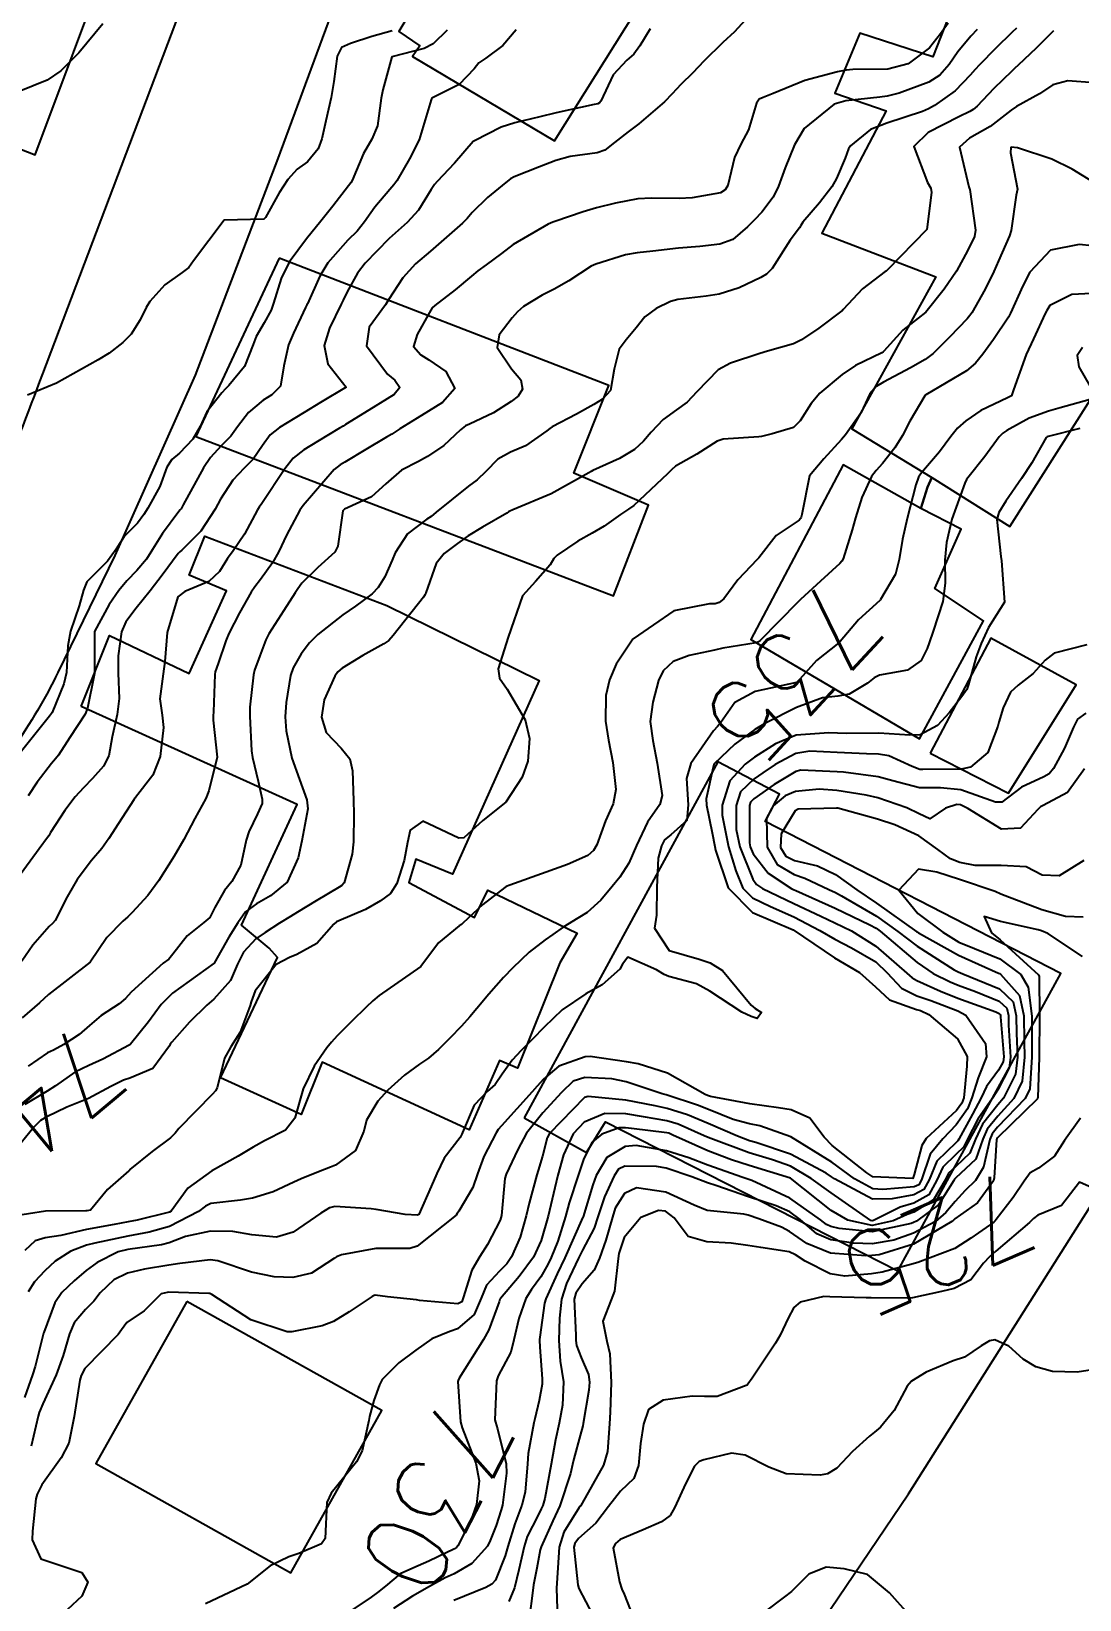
# Model space of a CAD drawing. Header units: metres. Extents: x 318500 to 325275, y 7408834 to 7428799.
# Drawn here: x 321284.8 to 321335.5, y 7415693.8 to 7415769.7 of the extents above; entities that cross this region are included whole.
import ezdxf
from ezdxf.enums import TextEntityAlignment as Align

# ---------------------------------------------------------------- set-up
doc = ezdxf.new("R2010")
doc.units = ezdxf.units.M
doc.header["$MEASUREMENT"] = 0
for name, color, linetype in [('Cotas', 45, 'Continuous'), ('Curvas de Nivel 1m', 11, 'Continuous'), ('Curvas de Nivel 5m', 15, 'Continuous'), ('Edificações', 30, 'Continuous'), ('Vias Primárias', 230, 'Continuous')]:
    doc.layers.add(name, color=color, linetype=linetype)
doc.styles.add('Style-STANDARD', font='STANDARD.shx')

msp = doc.modelspace()

# ---------------------------------------------------------------- linework, layer by layer
at = {"layer": 'Curvas de Nivel 1m', "flags": 128}
for points, elevation in [([(321314.714, 7415769.831), (321314.22, 7415769.018), (321313.926, 7415768.612), (321313.591, 7415768.326), (321312.922, 7415767.61), (321312.328, 7415766.339), (321312.262, 7415766.257), (321312.179, 7415766.214), (321312.011, 7415766.175), (321310.174, 7415765.778), (321309.372, 7415765.582), (321308.169, 7415765.289), (321307.502, 7415765.071), (321306.21, 7415764.42), (321306.178, 7415764.401), (321306.159, 7415764.381), (321305.241, 7415763.336), (321304.404, 7415762.446), (321304.274, 7415762.302), (321304.124, 7415762.06), (321303.507, 7415761.061), (321302.956, 7415760.467), (321302.092, 7415759.681), (321301.493, 7415759.079), (321300.932, 7415758.491), (321300.564, 7415758.003), (321300.059, 7415757.109), (321299.858, 7415756.697), (321299.769, 7415756.504), (321299.204, 7415755.341), (321298.95, 7415754.516), (321299.115, 7415753.617), (321300, 7415752.5), (321298.758, 7415751.749), (321297.981, 7415751.274), (321297.517, 7415750.996), (321296.785, 7415750.548), (321296.333, 7415750.186), (321295.957, 7415749.666), (321295.502, 7415749.009), (321295.065, 7415748.569), (321294.517, 7415747.992), (321293.925, 7415747.076), (321293.668, 7415746.584), (321292.979, 7415745.519), (321292.064, 7415744.607), (321291.968, 7415744.529), (321291.888, 7415744.446), (321291.101, 7415743.392), (321290.518, 7415742.63), (321289.852, 7415741.802), (321289.349, 7415741.141), (321289.133, 7415740.647), (321288.982, 7415739.489), (321288.984, 7415738.648), (321289.022, 7415737.417), (321288.921, 7415736.649), (321288.679, 7415735.561), (321288.519, 7415734.652), (321288.264, 7415734.143), (321287.743, 7415733.551), (321287.304, 7415733.099), (321286.903, 7415732.672), (321286.39, 7415732.01), (321285.704, 7415730.935), (321285.618, 7415730.775), (321285.565, 7415730.692), (321285.148, 7415730.152), (321284.103, 7415728.714)], 744), ([(321304.897, 7415769.773), (321304.22, 7415769.116), (321303.787, 7415768.886), (321302.21, 7415768.48), (321301.785, 7415766.885), (321301.708, 7415766.485), (321301.516, 7415765.137), (321301.253, 7415764.489), (321300.848, 7415763.795), (321300.295, 7415762.498), (321300.239, 7415762.388), (321300.126, 7415762.237), (321299.364, 7415761.258), (321298.778, 7415760.52), (321298.091, 7415759.668), (321297.253, 7415758.542), (321296.862, 7415757.755), (321296.494, 7415756.553), (321296.375, 7415756.226), (321296.036, 7415755.608), (321295.646, 7415754.943), (321295.516, 7415754.565), (321295.086, 7415753.492), (321294.339, 7415752.577), (321294.169, 7415752.407), (321293.995, 7415752.226), (321293.265, 7415751.306), (321292.944, 7415750.595), (321292.586, 7415749.975), (321291.95, 7415749.294), (321291.571, 7415748.99), (321291.331, 7415748.619), (321290.987, 7415747.681), (321290.416, 7415746.633), (321290.226, 7415746.325), (321289.909, 7415745.912), (321289.273, 7415745.273), (321288.874, 7415744.65), (321288.46, 7415744.076), (321287.872, 7415743.474), (321287.461, 7415743.072), (321287.3, 7415742.668), (321287.095, 7415741.913), (321286.664, 7415740.678), (321286.54, 7415739.968), (321286.475, 7415738.68), (321286.354, 7415738.129), (321285.781, 7415736.753), (321285.748, 7415736.69), (321285.648, 7415736.561), (321284.177, 7415734.714)], 746), ([(321288.231, 7415770.075), (321287.067, 7415768.677), (321286.197, 7415767.812), (321285.535, 7415767.354), (321284.181, 7415766.806)], 748), ([(321334.235, 7415769.74), (321333.385, 7415768.901), (321332.526, 7415768.075), (321332.358, 7415767.928), (321332.206, 7415767.794), (321331.338, 7415766.944), (321330.529, 7415766.097), (321330.342, 7415765.935), (321330.177, 7415765.84), (321329.645, 7415765.578), (321328.167, 7415764.824), (321327.469, 7415764.14), (321328.134, 7415762.399), (321328.286, 7415762.128), (321328.333, 7415761.921), (321328.1, 7415760.13), (321326.186, 7415758.158), (321326.125, 7415758.113), (321326.079, 7415758.084), (321324.984, 7415757.254), (321324.051, 7415756.247), (321324.022, 7415756.209), (321323.988, 7415756.181), (321322.881, 7415755.354), (321322.029, 7415754.78), (321321.643, 7415754.598), (321320.398, 7415754.234), (321320.019, 7415754.116), (321318.607, 7415753.661), (321318.011, 7415753.325), (321316.974, 7415752.275), (321316.506, 7415751.769), (321315.987, 7415751.391), (321315.347, 7415750.932), (321314.761, 7415750.308), (321314.396, 7415749.881), (321313.957, 7415749.476), (321313.233, 7415749.045), (321311.942, 7415748.458), (321311.863, 7415748.419), (321311.746, 7415748.343), (321309.93, 7415747.329), (321308.073, 7415746.549), (321307.921, 7415746.484), (321307.867, 7415746.454), (321307.78, 7415746.401), (321306.6, 7415745.723), (321305.903, 7415745.302), (321305.394, 7415744.931), (321304.743, 7415744.437), (321304.359, 7415743.966), (321303.861, 7415742.544), (321303.844, 7415742.467), (321303.831, 7415742.45), (321303.742, 7415742.335), (321302.281, 7415740.473), (321302.077, 7415740.236), (321301.834, 7415740.073), (321300.808, 7415739.508), (321299.816, 7415738.895), (321299.602, 7415738.714), (321299.453, 7415738.505), (321298.948, 7415737.358), (321298.822, 7415736.514), (321299.04, 7415735.778), (321299.765, 7415735.013), (321300.178, 7415734.496), (321300.318, 7415733.928), (321300.357, 7415732.494), (321300.372, 7415731.841), (321300.369, 7415730.493), (321300.3, 7415729.888), (321299.906, 7415728.498), (321299.801, 7415728.376), (321299.677, 7415728.3), (321298.559, 7415727.624), (321297.658, 7415727.079), (321297.312, 7415726.878), (321296.784, 7415726.543), (321296.092, 7415726.104), (321295.638, 7415725.793), (321295.045, 7415725.15), (321294.758, 7415724.569), (321294.407, 7415723.777), (321293.603, 7415722.876), (321293.264, 7415722.585), (321292.434, 7415721.75), (321291.573, 7415720.791), (321291.495, 7415720.688), (321291.454, 7415720.612), (321290.66, 7415719.517), (321289.546, 7415719.055), (321289.228, 7415718.952), (321288.63, 7415718.644), (321287.534, 7415718.064), (321286.498, 7415717.644), (321285.525, 7415717.173), (321285.221, 7415716.995), (321284.908, 7415716.696), (321284.291, 7415715.919)], 739), ([(321319.31, 7415770.249), (321318.801, 7415769.684), (321318.224, 7415769.174), (321317.317, 7415768.273), (321316.783, 7415767.7), (321316.193, 7415767.138), (321315.785, 7415766.697), (321315.411, 7415766.302), (321314.169, 7415765.243), (321313.646, 7415764.844), (321312.985, 7415764.332), (321312.522, 7415763.969), (321312.153, 7415763.842), (321310.851, 7415763.658), (321310.146, 7415763.468), (321309.36, 7415763.164), (321308.134, 7415762.677), (321307.958, 7415762.577), (321307.73, 7415762.404), (321306.853, 7415761.679), (321306.108, 7415760.947), (321305.866, 7415760.661), (321305.64, 7415760.427), (321304.086, 7415759.08), (321303.358, 7415758.461), (321302.747, 7415757.793), (321302.054, 7415756.722), (321301.966, 7415756.566), (321301.908, 7415756.481), (321301.121, 7415755.402), (321300.998, 7415754.49), (321302.006, 7415753.12), (321302.365, 7415752.836), (321302.612, 7415752.471), (321302.331, 7415752.138), (321301.992, 7415751.929), (321301.098, 7415751.374), (321299.973, 7415750.68), (321299.86, 7415750.613), (321299.683, 7415750.504), (321298.619, 7415749.861), (321297.954, 7415749.457), (321297.437, 7415749.049), (321297.039, 7415748.544), (321295.923, 7415746.855), (321295.796, 7415746.687), (321295.719, 7415746.562), (321295.097, 7415745.373), (321294.542, 7415744.573), (321294.265, 7415744.196), (321293.875, 7415743.567), (321293.366, 7415743.089), (321292.198, 7415742.605), (321291.857, 7415742.352), (321291.343, 7415740.617), (321291.23, 7415739.207), (321291.162, 7415738.62), (321291, 7415737.413), (321291.111, 7415736.62), (321291.169, 7415736.014), (321291.016, 7415734.621), (321290.654, 7415733.718), (321289.813, 7415732.639), (321289.773, 7415732.595), (321289.728, 7415732.521), (321288.992, 7415731.366), (321288.525, 7415730.652), (321288.185, 7415730.165), (321287.689, 7415729.585), (321287, 7415728.67), (321286.513, 7415727.832), (321285.927, 7415726.686), (321285.807, 7415726.528), (321285.645, 7415726.384), (321284.851, 7415725.482), (321284.32, 7415724.71)], 743), ([(321329.133, 7415770.117), (321328.755, 7415769.599), (321328.222, 7415768.917), (321327.195, 7415768.145), (321326.206, 7415767.878), (321324.52, 7415767.862), (321324.205, 7415767.843), (321323.778, 7415767.76), (321322.197, 7415767.339), (321320.666, 7415766.711), (321320.184, 7415766.521), (321319.995, 7415766.43), (321319.866, 7415766.243), (321319.472, 7415764.942), (321319.103, 7415764.251), (321318.791, 7415763.613), (321318.467, 7415762.257), (321318.341, 7415762.043), (321318.125, 7415761.902), (321316.745, 7415761.657), (321316.12, 7415761.626), (321314.781, 7415761.649), (321314.119, 7415761.607), (321313.043, 7415761.404), (321312.113, 7415761.177), (321311.474, 7415760.985), (321310.102, 7415760.515), (321309.999, 7415760.474), (321309.774, 7415760.375), (321308.09, 7415759.395), (321307.526, 7415758.966), (321306.788, 7415758.413), (321306.376, 7415758.117), (321306.072, 7415757.87), (321305.284, 7415757.21), (321304.29, 7415756.446), (321304.168, 7415756.329), (321304.045, 7415756.115), (321303.447, 7415755.04), (321303.259, 7415754.461), (321303.616, 7415754.056), (321304.014, 7415753.809), (321304.829, 7415753.259), (321305.27, 7415752.431), (321304.675, 7415751.754), (321303.983, 7415751.33), (321303.439, 7415750.997), (321302.612, 7415750.47), (321302.222, 7415750.22), (321301.964, 7415750.071), (321300.961, 7415749.484), (321299.945, 7415748.865), (321299.721, 7415748.726), (321299.435, 7415748.508), (321297.922, 7415746.771), (321297.759, 7415746.532), (321297.119, 7415745.324), (321296.751, 7415744.547), (321296.445, 7415743.988), (321295.869, 7415743.19), (321295.596, 7415742.831), (321295.417, 7415742.564), (321294.845, 7415741.575), (321294.334, 7415740.575), (321294.194, 7415740.217), (321293.818, 7415739.114), (321293.675, 7415738.719), (321293.654, 7415738.582), (321293.593, 7415736.773), (321293.579, 7415736.583), (321293.577, 7415736.382), (321293.76, 7415734.58), (321293.368, 7415732.953), (321293.219, 7415732.588), (321292.693, 7415731.618), (321292.156, 7415730.603), (321291.692, 7415729.788), (321290.948, 7415728.621), (321290.41, 7415727.888), (321289.657, 7415727.074), (321289.437, 7415726.859), (321289.201, 7415726.644), (321288.431, 7415725.859), (321287.62, 7415724.66), (321285.604, 7415723.092), (321285.174, 7415722.696), (321284.327, 7415721.97)], 742), ([(321302.229, 7415769.741), (321301.255, 7415769.459), (321300.219, 7415769.128), (321299.79, 7415768.933), (321299.572, 7415768.51), (321299.41, 7415767.293), (321299.284, 7415766.513), (321299.031, 7415765.38), (321298.833, 7415764.52), (321298.653, 7415764.022), (321298.143, 7415763.402), (321297.631, 7415763.044), (321297.193, 7415762.544), (321296.766, 7415761.905), (321296.102, 7415760.713), (321296.032, 7415760.63), (321294.1, 7415760.58), (321292.626, 7415758.602), (321292.391, 7415758.29), (321292.072, 7415758.051), (321291.237, 7415757.447), (321290.511, 7415756.633), (321290.333, 7415756.348), (321290.037, 7415755.749), (321289.608, 7415755.062), (321289.197, 7415754.648), (321288.535, 7415754.134), (321288.012, 7415753.815), (321286, 7415752.69), (321284.597, 7415752.105)], 747), ([(321330.53, 7415769.803), (321330.231, 7415769.485), (321329.603, 7415768.725), (321329.179, 7415768.115), (321328.729, 7415767.595), (321328.197, 7415767.259), (321326.76, 7415766.723), (321326.186, 7415766.574), (321325.82, 7415766.529), (321324.183, 7415766.353), (321323.618, 7415766.188), (321322.168, 7415765.016), (321321.692, 7415764.217), (321321.25, 7415763.117), (321320.923, 7415762.228), (321320.66, 7415761.694), (321320.111, 7415760.966), (321319.758, 7415760.59), (321319.429, 7415760.247), (321318.707, 7415759.641), (321318.091, 7415759.409), (321317.119, 7415759.304), (321316.089, 7415759.22), (321314.85, 7415759.071), (321314.087, 7415758.991), (321313.521, 7415758.891), (321312.081, 7415758.448), (321311.865, 7415758.343), (321310.787, 7415757.642), (321310.063, 7415757.24), (321309.495, 7415756.942), (321308.594, 7415756.392), (321308.295, 7415756.147), (321308.042, 7415755.851), (321307.416, 7415755.02), (321307.306, 7415754.407), (321308.01, 7415753.386), (321308.462, 7415752.85), (321308.54, 7415752.392), (321308.325, 7415752.065), (321307.991, 7415751.794), (321307.141, 7415751.25), (321305.974, 7415750.709), (321305.782, 7415750.614), (321305.542, 7415750.426), (321304.729, 7415749.668), (321303.95, 7415749.132), (321303.505, 7415748.899), (321302.679, 7415748.469), (321301.933, 7415747.817), (321301.231, 7415747.183), (321299.921, 7415746.588), (321299.85, 7415746.501), (321299.598, 7415744.801), (321299.452, 7415744.507), (321298.639, 7415743.758), (321297.867, 7415743.001), (321297.67, 7415742.726), (321297.548, 7415742.535), (321297, 7415741.691), (321296.267, 7415740.554), (321296.123, 7415740.269), (321295.824, 7415739.497), (321295.578, 7415738.798), (321295.52, 7415738.563), (321295.348, 7415737.003), (321295.341, 7415736.564), (321295.431, 7415734.896), (321295.476, 7415734.563), (321295.743, 7415733.416), (321295.949, 7415732.557), (321295.936, 7415732.348), (321295.719, 7415731.834), (321295.306, 7415730.964), (321295.166, 7415730.565), (321294.906, 7415729.35), (321294.473, 7415728.572), (321294.124, 7415728.125), (321293.661, 7415727.3), (321293.406, 7415726.831), (321293.115, 7415726.588), (321292.31, 7415725.93), (321291.627, 7415725.05), (321291.422, 7415724.814), (321291.157, 7415724.617), (321289.606, 7415723.216), (321289.337, 7415722.908), (321289.019, 7415722.646), (321288.158, 7415722.088), (321287.584, 7415721.603), (321287.083, 7415721.162), (321286.356, 7415720.678), (321285.844, 7415720.408), (321285.564, 7415720.268), (321284.625, 7415719.628)], 741), ([(321336.198, 7415767.221), (321334.918, 7415767.32), (321334.196, 7415767.131), (321333.558, 7415766.691), (321332.445, 7415766.076), (321332.178, 7415765.9), (321331.158, 7415765.102), (321330.165, 7415764.553), (321329.682, 7415764.107), (321330.131, 7415762.191), (321330.165, 7415762.1), (321330.175, 7415762.054), (321330.451, 7415760.096), (321330.401, 7415759.793), (321330.09, 7415759.126), (321329.535, 7415758.108), (321328.942, 7415757.242), (321328.05, 7415756.13), (321326.936, 7415755.247), (321326.021, 7415754.241), (321325.983, 7415754.198), (321325.917, 7415754.161), (321324.651, 7415753.536), (321324.009, 7415753.1), (321322.925, 7415752.196), (321322.499, 7415751.695), (321321.98, 7415750.856), (321321.645, 7415750.544), (321320.621, 7415750.23), (321320.098, 7415750.108), (321319.968, 7415750.088), (321318.248, 7415749.975), (321317.964, 7415749.879), (321316.979, 7415749.251), (321315.946, 7415748.662), (321315.742, 7415748.494), (321315.549, 7415748.296), (321313.924, 7415746.765), (321313.664, 7415746.582), (321313.272, 7415746.326), (321312.485, 7415745.761), (321311.906, 7415745.428), (321311.212, 7415745.039), (321310.223, 7415744.365), (321310.059, 7415744.196), (321309.883, 7415743.897), (321309.168, 7415743.083), (321308.535, 7415742.39), (321307.84, 7415740.4), (321307.359, 7415738.862), (321307.43, 7415738.404), (321307.802, 7415737.877), (321308.67, 7415736.387), (321308.879, 7415735.492), (321308.798, 7415734.384), (321308.515, 7415733.622), (321307.73, 7415732.4), (321306.616, 7415731.512), (321305.704, 7415730.688), (321305.457, 7415730.67), (321303.716, 7415731.494), (321303.11, 7415731.058), (321302.975, 7415730.461), (321302.818, 7415729.59), (321302.461, 7415728.468), (321302.155, 7415727.991), (321301.667, 7415727.623), (321300.941, 7415727.207), (321299.652, 7415726.664), (321299.542, 7415726.611), (321299.415, 7415726.504), (321298.581, 7415725.57), (321297.628, 7415725.037), (321297.273, 7415724.888), (321296.627, 7415724.545), (321295.607, 7415723.28), (321295.417, 7415722.747), (321295.361, 7415722.562), (321294.874, 7415721.274), (321294.421, 7415720.571), (321294.118, 7415720.018), (321293.761, 7415718.578), (321293.687, 7415718.43), (321293.537, 7415718.267), (321291.917, 7415716.604), (321291.734, 7415716.389), (321291.513, 7415716.158), (321290.621, 7415715.501), (321289.544, 7415714.629), (321289.52, 7415714.599), (321289.489, 7415714.567), (321288.46, 7415713.66), (321287.631, 7415712.657), (321287.46, 7415712.622), (321287.419, 7415712.62), (321285.459, 7415712.607), (321283.815, 7415712.348)], 738), ([(321336.136, 7415762.431), (321335.129, 7415763.052), (321334.152, 7415763.526), (321332.481, 7415764.075), (321332.186, 7415764.105), (321332.16, 7415764.097), (321332.156, 7415763.834), (321332.481, 7415762.075), (321332.421, 7415761.781), (321332.174, 7415760.079), (321332.097, 7415759.811), (321331.566, 7415758.605), (321331.342, 7415758.087), (321330.926, 7415757.232), (321330.275, 7415756.098), (321330.185, 7415755.962), (321330.046, 7415755.805), (321329.217, 7415754.928), (321328.405, 7415754.124), (321328.017, 7415753.837), (321327.303, 7415753.431), (321326.006, 7415752.734), (321325.65, 7415752.518), (321325.345, 7415752.167), (321324.915, 7415751.241), (321324.159, 7415750.178), (321324.068, 7415750.08), (321323.967, 7415749.959), (321323.121, 7415749.024), (321322.423, 7415748.203), (321322.046, 7415746.333), (321322.025, 7415746.208), (321321.993, 7415746.135), (321321.918, 7415746.063), (321320.812, 7415745.32), (321319.967, 7415744.239), (321319.933, 7415744.195), (321319.889, 7415744.151), (321318.951, 7415743.172), (321318.284, 7415742.256), (321318.052, 7415742.064), (321317.857, 7415742.006), (321317.591, 7415741.998), (321315.854, 7415741.665), (321313.899, 7415740.319), (321313.871, 7415740.288), (321313.839, 7415740.244), (321313.068, 7415739.081), (321312.745, 7415738.331), (321312.567, 7415737.563), (321312.555, 7415736.332), (321312.7, 7415735.402), (321312.909, 7415734.329), (321313.047, 7415733.021), (321312.92, 7415732.328), (321312.551, 7415731.498), (321312.133, 7415730.336), (321311.972, 7415730.062), (321311.695, 7415729.823), (321310.718, 7415729.382), (321309.686, 7415729.015), (321307.925, 7415728.396), (321307.753, 7415728.325), (321307.678, 7415728.28), (321306.622, 7415727.454), (321305.652, 7415726.545), (321305.584, 7415726.488), (321305.479, 7415726.423), (321304.482, 7415725.593), (321303.62, 7415724.45), (321301.606, 7415723.052), (321301.293, 7415722.793), (321300.968, 7415722.486), (321300.274, 7415721.809), (321299.579, 7415721.093), (321299.296, 7415720.783), (321299.069, 7415720.508), (321298.452, 7415719.621), (321297.931, 7415718.524), (321297.526, 7415717.113), (321297.066, 7415716.537), (321296.056, 7415716.008), (321295.507, 7415715.712), (321294.784, 7415715.277), (321293.534, 7415714.579), (321293.504, 7415714.565), (321292.349, 7415713.725), (321291.544, 7415712.609), (321291.459, 7415712.559), (321289.901, 7415712.18), (321289.455, 7415712.086), (321288.783, 7415711.97), (321287.451, 7415711.72), (321286.201, 7415711.432), (321285.446, 7415711.321), (321284.965, 7415711.175), (321284.46, 7415710.7)], 737), ([(321336.093, 7415759.335), (321335.467, 7415759.403), (321334.091, 7415759.123), (321333.091, 7415758.065), (321332.739, 7415757.401), (321332.15, 7415756.078), (321332.117, 7415756.011), (321332.047, 7415755.888), (321331.321, 7415754.796), (321330.806, 7415754.092), (321330.457, 7415753.654), (321330.012, 7415753.286), (321328.049, 7415752.129), (321328.018, 7415752.111), (321327.999, 7415752.081), (321327.276, 7415750.846), (321326.921, 7415750.146), (321326.551, 7415749.561), (321325.95, 7415748.805), (321325.648, 7415748.459), (321325.425, 7415748.165), (321324.954, 7415747.145), (321324.651, 7415746.173), (321324.495, 7415745.591), (321324.048, 7415744.178), (321323.993, 7415744.075), (321323.887, 7415743.964), (321322.959, 7415743.109), (321321.981, 7415742.208), (321321.859, 7415742.087), (321320.031, 7415740.237), (321319.924, 7415740.153), (321319.838, 7415740.124), (321318.231, 7415739.859), (321317.833, 7415739.769), (321316.608, 7415739.499), (321315.824, 7415739.212), (321315.343, 7415738.771), (321315.112, 7415738.3), (321314.846, 7415737.252), (321314.715, 7415736.306), (321314.851, 7415735.384), (321315.051, 7415734.301), (321315.302, 7415732.731), (321315.179, 7415732.298), (321314.583, 7415731.441), (321314.055, 7415730.315), (321313.691, 7415729.456), (321313.24, 7415728.769), (321312.884, 7415728.328), (321312.333, 7415727.67), (321311.661, 7415727.06), (321311.219, 7415726.784), (321310.509, 7415726.357), (321310.008, 7415726.001), (321309.64, 7415725.736), (321308.869, 7415725.144), (321308.071, 7415724.393), (321307.615, 7415723.913), (321306.905, 7415723.109), (321306.323, 7415722.413), (321305.995, 7415722.015), (321305.587, 7415721.561), (321305.02, 7415720.986), (321304.476, 7415720.436), (321303.99, 7415720.017), (321303.559, 7415719.722), (321302.823, 7415719.188), (321302.029, 7415718.473), (321301.534, 7415717.928), (321300.991, 7415717.019), (321300.861, 7415716.487), (321300.457, 7415715.539), (321299.495, 7415714.842), (321299.253, 7415714.744), (321298.671, 7415714.512), (321297.835, 7415714.175), (321297.482, 7415714.006), (321296.475, 7415713.54), (321295.47, 7415713.24), (321294.888, 7415713.139), (321293.466, 7415712.977), (321293.203, 7415712.844), (321292.869, 7415712.589), (321291.453, 7415711.871), (321290.479, 7415711.59), (321289.448, 7415711.398), (321287.848, 7415711.058), (321287.443, 7415710.959), (321286.68, 7415710.671), (321285.928, 7415710.187), (321285.425, 7415709.722), (321284.93, 7415709.182), (321284.617, 7415708.698)], 736), ([(321335.635, 7415754.416), (321335.371, 7415754.03), (321335.461, 7415753.475), (321336.005, 7415752.526)], 734), ([(321335.998, 7415751.899), (321334.547, 7415751.487), (321333.989, 7415751.333), (321333.058, 7415750.989), (321331.975, 7415750.394), (321331.784, 7415750.27), (321331.593, 7415750.084), (321330.909, 7415749.138), (321330.078, 7415748.099), (321330.021, 7415748.018), (321329.937, 7415747.84), (321329.308, 7415746.109), (321329.048, 7415744.968), (321328.978, 7415744.114), (321328.981, 7415743.006), (321328.877, 7415742.115), (321328.405, 7415740.681), (321328.211, 7415740.124), (321328.117, 7415739.845), (321327.827, 7415739.262), (321327.159, 7415738.8), (321325.816, 7415738.559), (321325.557, 7415738.42), (321325.226, 7415738.166), (321324.342, 7415737.634), (321323.8, 7415737.538), (321323.056, 7415737.449), (321321.792, 7415736.986), (321320.303, 7415736.232), (321319.777, 7415735.925), (321318.81, 7415735.209), (321317.81, 7415734.259), (321317.795, 7415734.224), (321317.758, 7415734.099), (321317.432, 7415732.567), (321317.439, 7415732.264), (321317.71, 7415730.921), (321317.846, 7415730.259), (321317.881, 7415730.076), (321318.486, 7415728.252), (321319.662, 7415727.06), (321321.638, 7415726.223), (321323.63, 7415724.879), (321324.841, 7415724.168), (321325.613, 7415723.464), (321326.296, 7415722.839), (321327.602, 7415722.373), (321327.795, 7415722.32), (321328.205, 7415722.121), (321329.583, 7415720.959), (321330.045, 7415720.095), (321330.034, 7415719.624), (321329.894, 7415718.096), (321329.799, 7415717.836), (321329.534, 7415717.482), (321328.062, 7415716.122), (321327.852, 7415715.787), (321327.494, 7415714.39), (321327.426, 7415714.195), (321325.492, 7415714.272), (321325.195, 7415714.462), (321323.514, 7415715.793), (321323.134, 7415716.186), (321322.444, 7415717.111), (321321.533, 7415717.512), (321320.922, 7415717.608), (321319.536, 7415717.801), (321317.642, 7415718.156), (321317.539, 7415718.191), (321317.49, 7415718.211), (321317.377, 7415718.262), (321315.555, 7415719.296), (321314.138, 7415719.735), (321313.563, 7415719.84), (321311.811, 7415720.092), (321311.566, 7415720.081), (321310.295, 7415719.623), (321309.55, 7415719.006), (321309.252, 7415718.667), (321309, 7415718.378), (321307.523, 7415716.733), (321307.365, 7415716.558), (321307.265, 7415716.403), (321306.663, 7415715.248), (321306.36, 7415714.411), (321306.14, 7415713.754), (321305.463, 7415712.611), (321305.386, 7415712.496), (321305.322, 7415712.422), (321303.445, 7415710.917), (321303.091, 7415710.806), (321301.443, 7415710.804), (321299.781, 7415710.495), (321299.534, 7415710.403), (321299.438, 7415710.34), (321298.332, 7415709.611), (321297.423, 7415709.396), (321296.528, 7415709.434), (321295.427, 7415709.66), (321293.795, 7415710.214), (321293.435, 7415710.26), (321291.956, 7415710.078), (321291.431, 7415710), (321290.244, 7415709.806), (321289.425, 7415709.612), (321288.766, 7415709.294), (321288.104, 7415708.65), (321287.804, 7415708.254), (321287.398, 7415707.85), (321286.856, 7415707.2), (321286.624, 7415706.671), (321286.313, 7415705.619), (321285.974, 7415704.681), (321285.339, 7415703.289), (321285.155, 7415702.869), (321285.104, 7415702.692), (321284.766, 7415701.238)], 734), ([(321335.509, 7415750.495), (321333.971, 7415750.112), (321333.928, 7415750.094), (321333.874, 7415750.051), (321333.182, 7415748.831), (321332.686, 7415748.069), (321331.929, 7415746.979), (321331.577, 7415746.43), (321331.489, 7415746.084), (321331.682, 7415744.293), (321331.705, 7415744.082), (321331.86, 7415742.08), (321331.082, 7415740.853), (321330.722, 7415740.091), (321330.483, 7415739.441), (321330.123, 7415738.097), (321330.041, 7415737.863), (321329.801, 7415737.514), (321329.174, 7415736.725), (321328.616, 7415736.117), (321327.775, 7415735.664), (321327.284, 7415735.647), (321325.776, 7415735.745), (321324.221, 7415735.73), (321323.776, 7415735.74), (321323.356, 7415735.766), (321321.774, 7415735.655), (321320.773, 7415735.228), (321319.763, 7415734.584), (321319.564, 7415734.44), (321319.308, 7415734.245), (321318.564, 7415733.436), (321318.196, 7415732.255), (321318.197, 7415731.781), (321318.499, 7415730.252), (321318.855, 7415729.082), (321319.2, 7415728.245), (321319.673, 7415727.768), (321320.538, 7415727.356), (321321.66, 7415726.858), (321322.921, 7415726.191), (321323.644, 7415725.777), (321324.458, 7415725.352), (321325.628, 7415724.677), (321326.18, 7415724.152), (321326.869, 7415723.398), (321327.609, 7415723.037), (321328.287, 7415722.8), (321329.602, 7415722.307), (321329.988, 7415722.096), (321330.942, 7415720.724), (321330.989, 7415720.086), (321330.581, 7415719.063), (321330.284, 7415718.093), (321330.061, 7415717.568), (321329.527, 7415716.785), (321328.88, 7415716.11), (321328.259, 7415715.368), (321327.841, 7415714.125), (321327.72, 7415713.892), (321327.485, 7415713.781), (321325.978, 7415713.657), (321325.483, 7415713.683), (321324.6, 7415714.169), (321323.502, 7415714.978), (321321.52, 7415716.21), (321320.025, 7415716.733), (321319.526, 7415716.839), (321318.732, 7415717.044), (321317.533, 7415717.526), (321317.003, 7415717.736), (321315.539, 7415718.225), (321315.487, 7415718.238), (321315.302, 7415718.294), (321313.548, 7415718.873), (321312.867, 7415719.01), (321311.551, 7415719.072), (321310.998, 7415718.899), (321310.423, 7415718.357), (321309.53, 7415717.368), (321308.737, 7415716.382), (321308.306, 7415715.59), (321307.746, 7415714.396), (321307.691, 7415714.192), (321307.517, 7415712.399), (321307.458, 7415712.178), (321306.851, 7415711.001), (321306.476, 7415710.41), (321306.086, 7415709.755), (321305.676, 7415708.416), (321305.596, 7415708.228), (321305.406, 7415708.123), (321303.561, 7415708.294), (321303.408, 7415708.312), (321302.003, 7415708.464), (321301.411, 7415708.538), (321301.358, 7415708.524), (321301.269, 7415708.472), (321300.156, 7415707.731), (321299.392, 7415707.269), (321298.84, 7415707.056), (321297.384, 7415706.77), (321297.15, 7415706.766), (321295.392, 7415707.346), (321293.507, 7415708.579), (321293.411, 7415708.621), (321293.364, 7415708.627), (321291.411, 7415708.685), (321291.343, 7415708.679), (321291.053, 7415708.614), (321290.24, 7415707.779), (321289.389, 7415707.225), (321289.146, 7415706.872), (321288.972, 7415706.636), (321287.363, 7415704.998), (321287.191, 7415704.663), (321287.119, 7415704.426), (321286.856, 7415702.667), (321286.598, 7415701.383), (321286.221, 7415700.676), (321285.287, 7415699.368), (321285.061, 7415698.913), (321284.992, 7415698.693), (321284.833, 7415697.118), (321284.82, 7415696.694), (321285.236, 7415695.788), (321286.548, 7415695.353), (321287.227, 7415695.12), (321287.515, 7415694.656), (321287.213, 7415693.979), (321285.829, 7415692.681)], 733), ([(321335.84, 7415740.02), (321334.266, 7415739.611), (321333.828, 7415739.277), (321333.243, 7415738.635), (321332.513, 7415738.069), (321332.151, 7415737.728), (321331.794, 7415736.98), (321331.588, 7415736.277), (321331.538, 7415736.082), (321331.051, 7415734.804), (321330.211, 7415734.095), (321329.845, 7415734.013), (321329.759, 7415734.01), (321327.901, 7415733.985), (321327.758, 7415733.995), (321327.387, 7415734.136), (321326.267, 7415734.654), (321325.766, 7415734.735), (321325.187, 7415734.744), (321323.766, 7415734.806), (321322.439, 7415734.872), (321321.766, 7415734.764), (321320.759, 7415734.225), (321320.167, 7415733.82), (321319.749, 7415733.539), (321319.084, 7415732.902), (321318.875, 7415732.249), (321318.873, 7415731.088), (321319.046, 7415730.247), (321319.684, 7415728.673), (321319.864, 7415728.42), (321320.157, 7415728.233), (321321.669, 7415727.505), (321322.967, 7415726.884), (321323.656, 7415726.558), (321324.452, 7415726.172), (321325.639, 7415725.431), (321327.139, 7415724.137), (321327.392, 7415723.908), (321327.616, 7415723.777), (321328.765, 7415723.266), (321329.608, 7415722.924), (321331.432, 7415722.251), (321331.601, 7415722.179), (321331.652, 7415722.131), (321331.662, 7415722.079), (321331.665, 7415722.013), (321331.825, 7415720.076), (321331.799, 7415719.844), (321331.56, 7415719.441), (321330.987, 7415718.647), (321330.737, 7415718.088), (321330.316, 7415717.308), (321329.645, 7415716.099), (321329.601, 7415716.017), (321329.518, 7415715.935), (321328.59, 7415715.027), (321328.208, 7415714.119), (321327.955, 7415713.651), (321327.479, 7415713.406), (321326.416, 7415713.206), (321325.476, 7415713.196), (321323.63, 7415714.179), (321323.491, 7415714.278), (321323.229, 7415714.448), (321321.507, 7415715.368), (321319.82, 7415715.93), (321319.517, 7415716.02), (321318.937, 7415716.246), (321317.526, 7415716.856), (321316.527, 7415717.272), (321315.533, 7415717.583), (321314.951, 7415717.715), (321313.537, 7415717.987), (321311.708, 7415718.168), (321311.538, 7415718.105), (321309.844, 7415716.365), (321309.725, 7415716.158), (321309.504, 7415715.278), (321309.295, 7415714.571), (321309.229, 7415714.374), (321308.857, 7415712.991), (321308.723, 7415712.381), (321308.423, 7415711.359), (321308.003, 7415710.392), (321307.775, 7415710.055), (321307.43, 7415709.709), (321306.797, 7415709.021), (321306.547, 7415708.403), (321306.201, 7415707.605), (321305.387, 7415706.915), (321305.031, 7415706.78), (321304.149, 7415706.438), (321303.374, 7415705.881), (321302.561, 7415705.266), (321301.756, 7415704.466), (321301.617, 7415704.206), (321301.345, 7415703.439), (321301.139, 7415702.666), (321301.101, 7415702.473), (321300.776, 7415701.01), (321300.515, 7415700.482), (321299.285, 7415698.962), (321299.074, 7415698.503), (321298.995, 7415696.763), (321298.808, 7415696.507), (321297.722, 7415696.043), (321297.24, 7415695.876), (321296.331, 7415695.442), (321295.22, 7415694.55), (321293.21, 7415693.599)], 732), ([(321335.79, 7415736.716), (321335.394, 7415736.418), (321335.201, 7415736.029), (321334.756, 7415735.022), (321334.221, 7415734.043), (321334.017, 7415733.785), (321333.754, 7415733.639), (321332.68, 7415733.132), (321331.735, 7415732.405), (321331.416, 7415732.402), (321329.744, 7415733.003), (321328.755, 7415733.105), (321327.745, 7415733.107), (321326.46, 7415733.439), (321325.752, 7415733.634), (321324.076, 7415733.856), (321323.755, 7415733.879), (321322.012, 7415733.951), (321321.755, 7415733.89), (321320.715, 7415733.256), (321319.735, 7415732.561), (321319.574, 7415732.4), (321319.526, 7415732.242), (321319.515, 7415730.43), (321319.549, 7415730.242), (321319.697, 7415729.902), (321320.43, 7415728.971), (321321.577, 7415728.212), (321321.679, 7415728.164), (321321.765, 7415728.123), (321323.666, 7415727.278), (321325.343, 7415726.475), (321325.652, 7415726.301), (321325.842, 7415726.157), (321327.628, 7415724.651), (321328.413, 7415724.118), (321329.222, 7415723.712), (321329.614, 7415723.548), (321330.46, 7415723.243), (321331.607, 7415722.77), (321331.963, 7415722.434), (321332.044, 7415722.073), (321332.055, 7415721.611), (321332.153, 7415720.071), (321332.087, 7415719.548), (321331.547, 7415718.516), (321331.379, 7415718.245), (321331.277, 7415718.083), (321330.561, 7415717.059), (321330.068, 7415716.095), (321329.891, 7415715.72), (321329.509, 7415715.35), (321328.873, 7415714.736), (321328.591, 7415714.113), (321328.192, 7415713.407), (321327.473, 7415713.001), (321326.807, 7415712.803), (321325.524, 7415712.159), (321325.46, 7415712.143), (321325.387, 7415712.161), (321323.48, 7415713.493), (321322.512, 7415714.195), (321321.499, 7415714.783), (321320.639, 7415715.087), (321319.508, 7415715.434), (321317.655, 7415716.122), (321317.519, 7415716.176), (321317.322, 7415716.263), (321316.064, 7415716.821), (321315.527, 7415716.977), (321314.396, 7415717.175), (321313.53, 7415717.319), (321312.529, 7415717.331), (321311.526, 7415716.92), (321310.99, 7415716.348), (321310.53, 7415715.329), (321310.251, 7415714.359), (321310.095, 7415713.746), (321309.78, 7415712.365), (321309.448, 7415711.185), (321309.069, 7415710.376), (321308.372, 7415709.44), (321307.47, 7415708.389), (321307.448, 7415708.351), (321307.407, 7415708.218), (321306.918, 7415706.866), (321306.657, 7415706.401), (321305.472, 7415704.53), (321305.422, 7415704.419), (321305.413, 7415704.365), (321305.543, 7415702.417), (321305.619, 7415702.122), (321306.285, 7415700.405), (321306.444, 7415699.555), (321306.312, 7415698.405), (321306.037, 7415697.64), (321305.414, 7415696.418), (321305.34, 7415696.327), (321305.248, 7415696.27), (321304.015, 7415695.662), (321303.233, 7415695.33), (321302.624, 7415695.061), (321301.909, 7415694.463), (321301.531, 7415694.153), (321301.215, 7415693.932), (321299.459, 7415692.753)], 731), ([(321335.696, 7415729.59), (321334.495, 7415728.844), (321333.688, 7415728.88), (321332.899, 7415729.269), (321331.693, 7415729.342), (321330.442, 7415729.343), (321329.694, 7415729.491), (321329.247, 7415729.658), (321328.63, 7415730.116), (321327.71, 7415730.78), (321326.55, 7415731.315), (321325.721, 7415731.583), (321323.798, 7415732.11), (321323.729, 7415732.118), (321321.872, 7415732.064), (321321.727, 7415731.982), (321321.057, 7415730.873), (321321.025, 7415730.22), (321321.273, 7415729.794), (321321.694, 7415729.576), (321322.816, 7415729.318), (321323.687, 7415728.902), (321324.711, 7415728.17), (321325.67, 7415727.51), (321327.623, 7415726.13), (321327.65, 7415726.109), (321327.7, 7415726.078), (321329.633, 7415724.994), (321331.567, 7415724.134), (321331.62, 7415724.111), (321331.667, 7415724.079), (321332.587, 7415723.043), (321332.797, 7415722.062), (321332.811, 7415720.832), (321332.829, 7415720.061), (321332.719, 7415718.896), (321332.309, 7415718.068), (321331.531, 7415717.207), (321331.023, 7415716.587), (321330.812, 7415716.087), (321330.47, 7415715.126), (321329.492, 7415714.213), (321329.434, 7415714.158), (321329.403, 7415714.101), (321328.668, 7415712.916), (321327.593, 7415712.128), (321327.459, 7415712.067), (321327.346, 7415712.019), (321325.454, 7415711.602), (321323.856, 7415711.776), (321323.457, 7415711.869), (321323.239, 7415711.964), (321322.962, 7415712.187), (321321.476, 7415713.245), (321319.634, 7415714.092), (321319.489, 7415714.142), (321319.196, 7415714.243), (321317.499, 7415714.836), (321316.585, 7415715.192), (321315.509, 7415715.534), (321314.04, 7415715.784), (321313.511, 7415715.747), (321312.618, 7415715.214), (321312.097, 7415714.334), (321311.939, 7415713.88), (321311.47, 7415712.34), (321311.46, 7415712.316), (321310.583, 7415710.353), (321310.214, 7415709.572), (321309.665, 7415708.366), (321309.609, 7415708.165), (321309.382, 7415706.517), (321309.358, 7415706.392), (321309.357, 7415706.37), (321309.377, 7415706.032), (321309.484, 7415704.491), (321309.495, 7415704.368), (321309.488, 7415704.238), (321309.346, 7415703.448), (321309.14, 7415702.564), (321309.091, 7415702.372), (321308.808, 7415700.874), (321308.776, 7415700.375), (321308.66, 7415699.003), (321308.502, 7415698.378), (321308.169, 7415697.479), (321307.836, 7415696.384), (321307.703, 7415695.926), (321307.225, 7415694.753), (321307.062, 7415694.553), (321306.759, 7415694.397), (321305.213, 7415693.766)], 729), ([(321335.662, 7415726.84), (321334.817, 7415726.879), (321333.667, 7415727.188), (321331.885, 7415727.868), (321331.678, 7415727.954), (321331.401, 7415728.083), (321329.686, 7415728.658), (321328.585, 7415729.013), (321327.69, 7415729.165), (321326.751, 7415728.144), (321327.663, 7415727.021), (321328.879, 7415726.112), (321329.643, 7415725.625), (321330.412, 7415725.319), (321331.631, 7415724.82), (321332.643, 7415724.065), (321333.004, 7415723.449), (321333.176, 7415722.056), (321333.178, 7415720.454), (321333.179, 7415720.056), (321333.077, 7415718.527), (321332.86, 7415718.06), (321331.526, 7415716.68), (321331.254, 7415716.352), (321331.151, 7415716.084), (321330.847, 7415714.74), (321330.448, 7415714.09), (321329.963, 7415713.615), (321329.475, 7415713.074), (321329.022, 7415712.551), (321328.514, 7415712.114), (321327.454, 7415711.542), (321326.508, 7415711.202), (321325.449, 7415711.034), (321324.554, 7415711.064), (321323.45, 7415711.225), (321322.777, 7415711.514), (321321.977, 7415712.202), (321321.466, 7415712.585), (321320.815, 7415712.875), (321319.476, 7415713.309), (321317.893, 7415713.847), (321317.486, 7415713.983), (321316.734, 7415714.271), (321315.496, 7415714.687), (321315.021, 7415714.774), (321313.497, 7415714.79), (321313.179, 7415714.639), (321312.969, 7415714.325), (321312.504, 7415713.301), (321312.186, 7415712.333), (321311.999, 7415711.79), (321311.444, 7415710.723), (321311.249, 7415710.343), (321310.663, 7415709.11), (321310.419, 7415708.355), (321310.328, 7415707.424), (321310.291, 7415706.356), (321310.368, 7415705.353), (321310.519, 7415704.353), (321310.469, 7415703.227), (321310.307, 7415702.355), (321310.14, 7415701.535), (321309.918, 7415700.361), (321309.622, 7415698.703), (321309.52, 7415698.366), (321309.443, 7415698.202), (321309.273, 7415697.871), (321308.771, 7415696.861), (321308.622, 7415696.376), (321308.362, 7415695.25), (321308.145, 7415694.381), (321307.877, 7415693.719)], 728), ([(321335.634, 7415724.937), (321333.956, 7415726.045), (321333.652, 7415726.182), (321333.479, 7415726.227), (321331.658, 7415726.628), (321330.874, 7415726.876), (321331.232, 7415726.084), (321331.645, 7415725.738), (321333.51, 7415724.052), (321333.537, 7415723.969), (321333.552, 7415722.051), (321333.536, 7415720.085), (321333.533, 7415720.051), (321333.471, 7415718.122), (321333.448, 7415718.051), (321331.521, 7415716.165), (321331.482, 7415716.119), (321331.468, 7415716.081), (321331.356, 7415714.217), (321331.325, 7415714.082), (321330.552, 7415713.011), (321329.462, 7415712.243), (321329.387, 7415712.175), (321329.308, 7415712.102), (321327.449, 7415711.015), (321325.789, 7415710.501), (321325.443, 7415710.466), (321325.15, 7415710.456), (321323.444, 7415710.58), (321322.296, 7415711.045), (321321.454, 7415711.627), (321321.07, 7415711.83), (321319.976, 7415712.232), (321319.463, 7415712.415), (321319.245, 7415712.46), (321317.466, 7415712.648), (321316.845, 7415712.894), (321315.479, 7415713.534), (321314.047, 7415713.746), (321313.477, 7415713.463), (321313.029, 7415712.762), (321312.885, 7415712.326), (321312.567, 7415711.21), (321312.266, 7415710.332), (321312.014, 7415709.751), (321311.421, 7415709.1), (321311.115, 7415708.644), (321311.046, 7415708.345), (321311.117, 7415706.611), (321311.122, 7415706.344), (321311.147, 7415706.113), (321311.372, 7415705.528), (321311.727, 7415704.698), (321311.78, 7415704.334), (321311.747, 7415703.942), (321311.481, 7415702.338), (321311.453, 7415702.214), (321311.321, 7415701.759), (321311.02, 7415700.628), (321310.964, 7415700.345), (321310.868, 7415699.919), (321310.344, 7415698.354), (321310.006, 7415697.622), (321309.434, 7415696.367), (321309.392, 7415696.223), (321309.234, 7415695.329), (321309.077, 7415694.517), (321309.06, 7415694.372), (321308.842, 7415692.735)], 727), ([(321335.531, 7415717.116), (321334.768, 7415716.031), (321334.281, 7415715.266), (321333.5, 7415714.692), (321333.094, 7415714.458), (321332.814, 7415714.06), (321332.28, 7415713.266), (321331.462, 7415712.199), (321331.405, 7415712.137), (321331.339, 7415712.081), (321330.234, 7415711.311), (321329.447, 7415710.811), (321327.67, 7415710.127), (321327.493, 7415710.075), (321327.439, 7415710.064), (321325.932, 7415709.654), (321325.431, 7415709.581), (321324.139, 7415709.463), (321323.431, 7415709.574), (321322.222, 7415710.198), (321321.741, 7415710.504), (321321.444, 7415710.634), (321320.068, 7415710.852), (321319.447, 7415710.955), (321318.629, 7415711.067), (321317.449, 7415711.121), (321316.558, 7415711.381), (321315.875, 7415712.284), (321315.465, 7415712.607), (321315.114, 7415712.647), (321314.256, 7415712.308), (321313.45, 7415711.338), (321313.202, 7415710.563), (321313.164, 7415710.323), (321312.996, 7415708.744), (321312.834, 7415708.326), (321312.428, 7415707.291), (321312.624, 7415706.321), (321312.764, 7415705.709), (321312.828, 7415704.318), (321312.783, 7415702.874), (321312.755, 7415702.319), (321312.649, 7415700.981), (321312.453, 7415700.323), (321311.419, 7415698.476), (321311.338, 7415698.339), (321311.311, 7415698.308), (321311.279, 7415698.26), (321310.545, 7415697.067), (321310.313, 7415696.354), (321310.242, 7415695.348), (321310.178, 7415694.356), (321310.211, 7415693.356)], 726), ([(321336.4, 7415704.979), (321335.368, 7415704.814), (321334.178, 7415704.848), (321333.37, 7415705.071), (321332.764, 7415705.449), (321332.066, 7415706.07), (321331.385, 7415706.383), (321331.132, 7415706.334), (321330.735, 7415706.086), (321329.927, 7415705.542), (321329.373, 7415705.362), (321328.072, 7415704.824), (321327.363, 7415704.382), (321327.149, 7415704.133), (321326.521, 7415702.963), (321325.858, 7415702.152), (321325.567, 7415701.916), (321325.323, 7415701.723), (321324.509, 7415700.971), (321323.754, 7415700.175), (321323.297, 7415699.891), (321322.946, 7415699.834), (321321.297, 7415699.891), (321320.461, 7415700.218), (321319.309, 7415700.807), (321318.654, 7415700.895), (321317.305, 7415700.576), (321317.078, 7415700.489), (321316.86, 7415700.267), (321316.432, 7415699.413), (321315.905, 7415698.281), (321315.676, 7415697.882), (321315.269, 7415697.576), (321314.382, 7415697.18), (321313.256, 7415696.717), (321313.036, 7415696.53), (321312.932, 7415696.315), (321313.225, 7415694.671), (321313.342, 7415694.309), (321313.454, 7415694.072), (321314.144, 7415692.301)], 724), ([(321327.21, 7415693.108), (321326.301, 7415694.139), (321325.233, 7415695.016), (321324.106, 7415695.298), (321323.238, 7415695.371), (321322.387, 7415695.038), (321321.545, 7415694.205), (321321.217, 7415693.943), (321320.233, 7415693.196)], 723)]:
    msp.add_lwpolyline(points, dxfattribs=dict(at, elevation=elevation))
at = {"layer": 'Curvas de Nivel 5m', "flags": 128}
for points, elevation in [([(321332.438, 7415769.876), (321332.234, 7415769.676), (321331.429, 7415768.881), (321330.655, 7415768.096), (321330.436, 7415767.868), (321330.202, 7415767.599), (321329.472, 7415766.829), (321328.469, 7415766.126), (321328.178, 7415765.973), (321327.883, 7415765.84), (321326.171, 7415765.272), (321325.37, 7415764.966), (321324.4, 7415764.178), (321324.309, 7415764.028), (321324.151, 7415763.58), (321323.731, 7415762.591), (321323.51, 7415762.189), (321322.907, 7415761.409), (321322.104, 7415760.479), (321321.999, 7415760.314), (321321.935, 7415760.212), (321321.489, 7415759.614), (321320.62, 7415758.232), (321320.345, 7415757.967), (321320.073, 7415757.802), (321319.021, 7415757.295), (321318.061, 7415756.995), (321317.43, 7415756.899), (321316.057, 7415756.738), (321315.704, 7415756.646), (321314.998, 7415756.306), (321314.464, 7415755.893), (321314.036, 7415755.357), (321313.561, 7415754.791), (321313.215, 7415754.328), (321312.975, 7415753.366), (321312.793, 7415752.332), (321312.414, 7415751.915), (321311.99, 7415751.654), (321311.144, 7415751.191), (321309.973, 7415750.572), (321309.855, 7415750.489), (321309.713, 7415750.374), (321308.691, 7415749.657), (321307.954, 7415749.342), (321307.345, 7415749.011), (321306.761, 7415748.412), (321306.339, 7415748.013), (321305.933, 7415747.709), (321304.361, 7415746.443), (321304.124, 7415746.24), (321303.915, 7415746.099), (321302.978, 7415745.39), (321302.376, 7415744.473), (321302.234, 7415744.125), (321301.872, 7415743.306), (321301.554, 7415742.794), (321301.26, 7415742.486), (321300.452, 7415741.896), (321299.85, 7415741.466), (321298.639, 7415740.518), (321298.232, 7415740.126), (321297.826, 7415739.588), (321297.439, 7415738.913), (321297.312, 7415738.537), (321297.106, 7415737.225), (321297.056, 7415736.541), (321297.098, 7415735.865), (321297.372, 7415734.536), (321297.745, 7415733.502), (321298.112, 7415732.524), (321298.16, 7415732.087), (321297.862, 7415730.528), (321297.692, 7415729.709), (321297.15, 7415728.538), (321296.352, 7415727.867), (321295.664, 7415727.489), (321295.131, 7415727.093), (321294.761, 7415726.569), (321294.338, 7415725.875), (321293.62, 7415724.606), (321291.605, 7415723.157), (321291.061, 7415722.618), (321290.439, 7415721.776), (321289.571, 7415720.695), (321289.545, 7415720.666), (321289.502, 7415720.641), (321288.242, 7415719.967), (321287.555, 7415719.663), (321286.888, 7415719.332), (321285.942, 7415718.684), (321285.537, 7415718.422), (321284.455, 7415717.777)], 740), ([(321308.231, 7415769.782), (321307.593, 7415769.033), (321306.768, 7415768.414), (321306.432, 7415768.192), (321306.202, 7415767.907), (321305.48, 7415767.141), (321304.181, 7415766.504), (321304.147, 7415766.484), (321304.134, 7415766.451), (321304.122, 7415766.394), (321303.536, 7415764.459), (321303.076, 7415763.537), (321302.452, 7415762.475), (321302.32, 7415762.284), (321302.124, 7415762.062), (321301.388, 7415761.21), (321300.89, 7415760.492), (321300.54, 7415760.051), (321300.091, 7415759.61), (321299.125, 7415758.514), (321298.73, 7415757.86), (321298.134, 7415756.529), (321298.104, 7415756.474), (321298.047, 7415756.35), (321297.454, 7415755.113), (321297.216, 7415754.542), (321296.997, 7415753.533), (321296.832, 7415752.548), (321296.418, 7415752.129), (321295.989, 7415751.859), (321295.278, 7415751.27), (321294.756, 7415750.572), (321294.425, 7415750.114), (321293.956, 7415749.649), (321293.446, 7415749.089), (321293.107, 7415748.592), (321292.118, 7415746.803), (321292.021, 7415746.608), (321291.98, 7415746.548), (321291.918, 7415746.472), (321291.118, 7415745.406), (321290.639, 7415744.629), (321290.341, 7415744.176), (321289.875, 7415743.622), (321289.396, 7415743.116), (321289.003, 7415742.649), (321288.534, 7415741.972), (321287.84, 7415740.66), (321287.836, 7415738.66), (321287.831, 7415738.638), (321287.807, 7415738.477), (321287.495, 7415736.953), (321287.373, 7415736.666), (321286.634, 7415735.542), (321286.093, 7415734.685), (321285.946, 7415734.499), (321285.754, 7415734.281), (321285.065, 7415733.375), (321284.631, 7415732.706)], 745), ([(321336.065, 7415757.034), (321335.12, 7415756.979), (321334.056, 7415756.438), (321333.9, 7415756.204), (321333.831, 7415756.053), (321333.255, 7415754.839), (321332.899, 7415754.067), (321332.297, 7415752.369), (321332.195, 7415752.077), (321332.072, 7415752.006), (321331.998, 7415751.975), (321330.718, 7415751.363), (321329.981, 7415750.864), (321329.576, 7415750.506), (321329.266, 7415750.111), (321328.717, 7415749.361), (321327.945, 7415748.463), (321327.794, 7415748.28), (321327.701, 7415748.134), (321327.564, 7415747.763), (321327.141, 7415746.142), (321326.921, 7415745.128), (321326.766, 7415744.147), (321326.579, 7415743.45), (321325.861, 7415742.212), (321325.839, 7415742.182), (321325.819, 7415742.16), (321324.797, 7415741.225), (321323.9, 7415740.179), (321323.871, 7415740.149), (321323.839, 7415740.123), (321322.765, 7415739.257), (321321.827, 7415738.21), (321321.81, 7415738.197), (321321.791, 7415738.191), (321319.803, 7415737.765), (321318.81, 7415737.234), (321318.135, 7415736.256), (321317.967, 7415736.069), (321317.776, 7415735.864), (321316.68, 7415734.276), (321316.473, 7415733.555), (321316.549, 7415732.278), (321316.483, 7415731.514), (321315.708, 7415730.829), (321315.415, 7415730.583), (321315.266, 7415730.297), (321315.097, 7415729.702), (321315.045, 7415728.3), (321315.018, 7415726.941), (321314.924, 7415726.301), (321315.634, 7415725.225), (321317.092, 7415724.804), (321317.626, 7415724.63), (321318.21, 7415724.254), (321319.603, 7415722.578), (321319.79, 7415722.426), (321320.101, 7415722.232), (321319.888, 7415721.943), (321319.597, 7415722.033), (321319.158, 7415722.244), (321317.61, 7415723.258), (321316.951, 7415723.607), (321315.617, 7415723.974), (321315.392, 7415724.067), (321315.026, 7415724.299), (321313.629, 7415724.902), (321313.383, 7415724.563), (321313.241, 7415724.324), (321312.388, 7415723.557), (321311.608, 7415723.137), (321310.458, 7415722.357), (321310.018, 7415721.939), (321309.587, 7415721.519), (321309.024, 7415720.933), (321308.471, 7415720.386), (321308.035, 7415719.92), (321307.553, 7415719.235), (321307.21, 7415718.739), (321306.824, 7415718.407), (321306.206, 7415717.741), (321305.636, 7415716.419), (321305.606, 7415716.331), (321305.516, 7415716.179), (321304.751, 7415715.181), (321304.398, 7415714.436), (321304.12, 7415713.801), (321303.521, 7415712.449), (321303.46, 7415712.41), (321302.865, 7415712.456), (321301.463, 7415712.693), (321301.222, 7415712.716), (321299.465, 7415712.835), (321299.194, 7415712.775), (321298.775, 7415712.51), (321297.451, 7415711.599), (321296.632, 7415711.355), (321295.449, 7415711.465), (321294.52, 7415711.633), (321293.451, 7415711.65), (321292.237, 7415711.387), (321291.445, 7415711.082), (321291.077, 7415710.981), (321289.441, 7415710.752), (321288.978, 7415710.637), (321287.959, 7415710.125), (321287.426, 7415709.74), (321286.841, 7415709.246), (321286.25, 7415708.677), (321285.916, 7415708.169), (321285.381, 7415706.733), (321285.37, 7415706.7), (321284.961, 7415705.097), (321284.837, 7415704.695), (321284.449, 7415703.594)], 735), ([(321335.734, 7415734.02), (321334.902, 7415732.873), (321333.733, 7415732.244), (321333.602, 7415732.181), (321333.475, 7415732.054), (321332.636, 7415731.147), (321331.715, 7415731.092), (321330.079, 7415732.097), (321329.733, 7415732.272), (321329.545, 7415732.291), (321329.007, 7415732.111), (321328.24, 7415731.605), (321327.726, 7415731.846), (321327.13, 7415732.139), (321325.737, 7415732.61), (321325.159, 7415732.745), (321323.742, 7415732.975), (321322.893, 7415733.042), (321321.741, 7415732.93), (321321.247, 7415732.707), (321320.658, 7415732.226), (321320.336, 7415731.616), (321320.378, 7415730.23), (321320.866, 7415729.396), (321321.687, 7415728.908), (321322.205, 7415728.722), (321323.36, 7415728.185), (321323.678, 7415728.03), (321323.975, 7415727.878), (321325.661, 7415726.882), (321326.69, 7415726.144), (321327.639, 7415725.429), (321329.428, 7415724.298), (321329.621, 7415724.195), (321329.846, 7415724.098), (321331.613, 7415723.369), (321332.274, 7415722.737), (321332.42, 7415722.068), (321332.438, 7415721.217), (321332.49, 7415720.066), (321332.387, 7415719.238), (321331.806, 7415718.076), (321331.537, 7415717.749), (321330.796, 7415716.819), (321330.455, 7415716.091), (321330.181, 7415715.422), (321329.5, 7415714.773), (321329.153, 7415714.447), (321328.99, 7415714.107), (321328.427, 7415713.164), (321327.466, 7415712.558), (321327.155, 7415712.444), (321326.473, 7415712.145), (321325.458, 7415711.923), (321324.271, 7415712.172), (321323.467, 7415712.645), (321321.502, 7415714.21), (321319.499, 7415714.813), (321318.655, 7415715.096), (321317.509, 7415715.532), (321315.815, 7415716.286), (321315.611, 7415716.378), (321315.521, 7415716.401), (321313.812, 7415716.605), (321313.523, 7415716.649), (321313.209, 7415716.637), (321312.384, 7415716.331), (321311.904, 7415715.947), (321311.502, 7415715.163), (321311.301, 7415714.534), (321311.234, 7415714.344), (321310.802, 7415713.018), (321310.615, 7415712.353), (321310.253, 7415711.163), (321309.925, 7415710.363), (321309.769, 7415710.031), (321309.426, 7415709.425), (321308.977, 7415708.816), (321308.702, 7415708.377), (321308.369, 7415707.407), (321308.125, 7415706.383), (321307.97, 7415705.788), (321307.362, 7415704.634), (321307.278, 7415704.391), (321307.208, 7415702.516), (321307.227, 7415702.392), (321307.325, 7415702.079), (321307.743, 7415700.386), (321307.759, 7415699.922), (321307.567, 7415698.387), (321307.51, 7415698.154), (321307.265, 7415697.394), (321306.981, 7415696.667), (321306.84, 7415696.396), (321306.095, 7415695.549), (321305.23, 7415695.062), (321304.79, 7415694.863), (321304.042, 7415694.438), (321303.215, 7415693.968), (321302.297, 7415693.372)], 730), ([(321337.477, 7415713.131), (321335.49, 7415714.02), (321334.615, 7415712.89), (321333.465, 7415712.409), (321333.255, 7415712.261), (321333.06, 7415712.056), (321331.446, 7415710.666), (321331.126, 7415710.401), (321330.848, 7415710.086), (321330.235, 7415709.285), (321329.422, 7415708.869), (321328.802, 7415708.726), (321327.414, 7415708.412), (321327.156, 7415708.392), (321325.414, 7415708.423), (321325.159, 7415708.417), (321323.414, 7415708.466), (321323.117, 7415708.482), (321321.98, 7415708.201), (321321.67, 7415707.942), (321321.398, 7415707.439), (321320.998, 7415706.604), (321320.786, 7415706.219), (321319.652, 7415704.524), (321319.448, 7415704.239), (321319.402, 7415704.196), (321319.359, 7415704.165), (321317.956, 7415703.646), (321317.351, 7415703.638), (321316.74, 7415703.658), (321315.347, 7415703.455), (321314.633, 7415703.004), (321314.385, 7415702.299), (321314.253, 7415701.364), (321314.154, 7415700.301), (321313.927, 7415699.67), (321313.287, 7415699.054), (321312.692, 7415698.319), (321312.09, 7415697.505), (321311.256, 7415696.766), (321311.068, 7415696.528), (321311.024, 7415696.343), (321311.223, 7415694.519), (321311.271, 7415694.339), (321311.937, 7415693.059)], 725)]:
    msp.add_lwpolyline(points, dxfattribs=dict(at, elevation=elevation))
at = {"layer": 'Edificações'}
for points in [[(321306.788, 7415776.767), (321302.56, 7415769.705), (321303.565, 7415769.012), (321303.218, 7415768.493), (321310.085, 7415764.424), (321314.486, 7415771.452)], [(321275.65, 7415767.365), (321284.957, 7415763.739), (321288.62, 7415773.535), (321281.843, 7415775.883)], [(321330.611, 7415774.163), (321328.392, 7415768.485), (321324.857, 7415769.628), (321323.643, 7415766.72), (321326.136, 7415765.873), (321323.015, 7415759.946), (321328.531, 7415757.829), (321324.474, 7415750.477), (321328.341, 7415748.113), (321328.132, 7415747.66), (321327.818, 7415746.616), (321324.054, 7415748.739), (321319.591, 7415740.273), (321327.746, 7415735.469), (321330.841, 7415741.176), (321328.493, 7415742.75), (321329.755, 7415745.62), (321327.818, 7415746.616), (321328.132, 7415747.66), (321328.341, 7415748.113), (321332.109, 7415745.756), (321336.772, 7415753.09)]]:
    msp.add_lwpolyline(points, dxfattribs=at)
for points in [[(321296.763, 7415758.741), (321292.739, 7415750.101), (321312.943, 7415742.391), (321314.635, 7415746.786), (321311.025, 7415748.326), (321312.717, 7415752.571)], [(321287.192, 7415737.042), (321288.553, 7415740.479), (321292.41, 7415738.629), (321294.225, 7415742.632), (321292.409, 7415743.398), (321293.165, 7415745.286), (321301.976, 7415741.925), (321309.35, 7415738.299), (321305.159, 7415728.923), (321303.386, 7415729.654), (321303.046, 7415728.521), (321306.223, 7415726.821), (321306.865, 7415728.143), (321311.176, 7415726.066), (321310.344, 7415724.63), (321308.303, 7415719.532), (321307.433, 7415719.909), (321305.956, 7415716.539), (321298.847, 7415719.825), (321297.826, 7415717.295), (321293.931, 7415719.07), (321296.691, 7415724.893), (321296.275, 7415725.346), (321294.938, 7415726.455), (321297.63, 7415732.287)], [(321328.258, 7415734.773), (321332.053, 7415732.841), (321335.327, 7415738.08), (321331.198, 7415740.347)], [(321308.625, 7415717.123), (321311.637, 7415715.448), (321312.552, 7415716.933), (321326.705, 7415709.726), (321334.582, 7415724.117), (321320.282, 7415731.463), (321320.97, 7415732.8), (321317.988, 7415734.365)], [(321292.299, 7415708.241), (321287.903, 7415700.393), (321297.338, 7415695.108), (321301.734, 7415702.957)]]:
    msp.add_lwpolyline(points, close=True, dxfattribs=at)
at = {"layer": 'Vias Primárias'}
msp.add_lwpolyline([(321318.978, 7415822.564), (321307.938, 7415793.562), (321303.028, 7415780.694), (321296.698, 7415763.568), (321292.696, 7415753.075), (321288.811, 7415744.338), (321286.063, 7415738.689, -0.039911), (321283.931, 7415735.074, -0.047996), (321280.248, 7415730.774, -0.057993), (321274.376, 7415726.304, 0.02823), (321270.195, 7415723.497, -0.043321), (321261.461, 7415718.008), (321250.085, 7415710.467), (321242.364, 7415712.959), (321260.397, 7415723.035, 0.023892), (321264.794, 7415725.774, 0.0606), (321277.455, 7415737.017, 0.071724), (321280.6, 7415741.814, 0.020886), (321285.326, 7415753.134), (321293.168, 7415773.848), (321302.328, 7415797.807), (321309.117, 7415815.383)], format="xyb", dxfattribs=at)
msp.add_lwpolyline([(321321.189, 7415690), (321327.208, 7415698.933), (321338.185, 7415716.28), (321349.072, 7415733.503), (321357.165, 7415746.43), (321369.111, 7415765.08)], dxfattribs=at)

# ---------------------------------------------------------------- texts
at = {"layer": 'Cotas', "style": 'Style-STANDARD'}
for s, rotation, p in [('735', 227.29122, (321321.641, 7415738.672, 735)), ('740', 219.77012, (321284.846, 7415717.355, 740)), ('725', 203.4755, (321328.642, 7415711, 725)), ('730', 242.95869, (321304.397, 7415698.807, 730))]:
    msp.add_text(s, height=4, rotation=rotation, dxfattribs=at).set_placement(p, align=Align.MIDDLE_CENTER)

doc.saveas('drawing.dxf')
